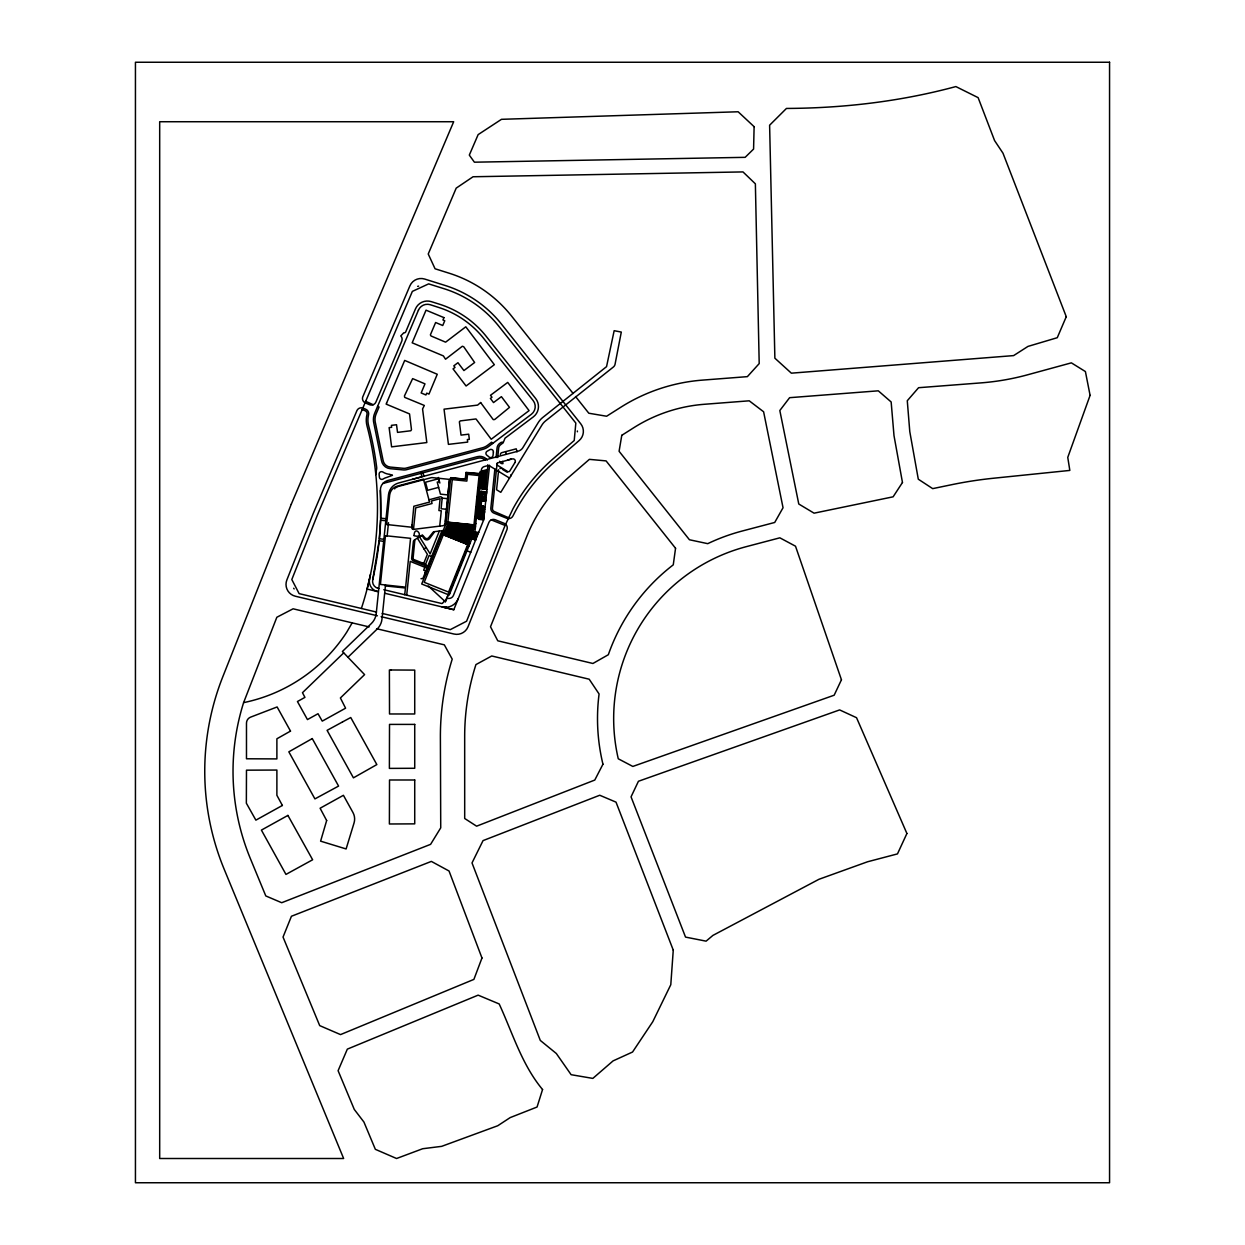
<?xml version="1.0" encoding="UTF-8"?>
<svg xmlns="http://www.w3.org/2000/svg" width="1245" height="1245" viewBox="0 0 1245 1245"><rect width="100%" height="100%" fill="white"/><g stroke="black" fill="none" stroke-linecap="round" stroke-linejoin="round"><path stroke-width="1.5" d="M478.562 515.695L479.372 514.107L477.971 513.345L478.469 512.613L476.041 512.302M480.663 493.86L479.309 492.211L478.811 493.705L481.084 494.514L479.621 491.915C479.014 490.359 483.433 497.3 478.251 493.798M483.309 488.164L484.087 487.495L483.262 484.928C485.472 488.849 480.648 482.967 484.212 482.687C484.974 484.134 483.356 483.838 483.978 483.745C484.585 483.169 482.795 484.865 485.425 482.484L484.476 485.114L482.173 484.585M452.698 535.755C452.246 536.844 452.371 533.934 452.542 536.626M463.358 541.17L463.42 539.723L463 541.03M467.529 542.649L466.579 542.353L467.684 541.777M472.213 535.443C473.427 532.658 468.369 535.054 471.03 536.642L470.657 534.478L469.692 534.65L470.019 536.86L471.03 536.642L469.318 536.035M475.543 539.848L452.013 530.168L478.064 532.876L475.465 539.661M476.415 512.333L478.485 511.617L478.578 513.687L476.415 512.333L478.485 511.617C476.757 519.212 480.492 504.692 477.395 511.104M460.043 539.412C459.452 537.731 460.168 540.423 459.67 538.213M477.644 512.442L479.029 512.613L478.578 513.687M456.292 537.918C456.324 536.548 455.421 538.089 456.806 537.326M466.128 533.794L466.175 532.938L464.821 533.545L464.463 534.93L465.163 535.755L466.112 534.805C465.21 527.818 463.249 538.151 463.264 532.097L463.264 533.685L463.156 531.568L461.864 532.409L463.498 534.37C466.797 530.292 462.517 538.385 462.626 532.782L463.233 531.771L464.401 533.187L463.342 534.525L461.506 533.607L462.393 531.802L463.918 531.973L463.529 533.794L462.44 534.058L462.144 532.782L463.233 531.771M469.069 535.117C472.151 535.599 466.517 534.105 470.174 536.346L470.735 536.05M470.641 534.992C469.754 536.626 470.61 533.436 470.019 536.86L470.377 534.727L469.209 534.696M477.909 515.274C473.178 517.111 481.846 518.278 477.909 515.274L476.244 515.57L477.411 515.072C481.115 514.963 476.01 513.485 478.936 515.57L478.811 517.313L475.792 517.375M477.489 513.08L477.162 511.617L478.469 512.286C479.247 510.123 477.255 512.255 478.718 511.96M479.512 502.949L479.247 499.867L478.204 500.755L479.543 502.373L479.605 499.79L477.753 500.599C481.908 505.781 477.551 495.105 478.843 502.311L479.247 500.21L480.196 500.63M480.103 497.549C477.8 498.109 483.589 496.568 478.64 498.809L477.613 497.284L479.372 495.961C483.854 496.428 477.971 500.116 477.613 497.284M479.807 493.876C480.508 495.93 480.944 492.055 479.73 494.343L481.021 494.498C477.878 494.374 481.815 491.837 480.477 494.654M481.333 473.785C483.449 475.232 480.741 472.353 482.111 474.687M478.734 504.381L479.138 506.077L477.442 508.536L478.313 509.936L479.683 509.687L479.325 508.691L477.878 509.578M470.47 535.148C471.684 535.179 465.739 533.374 469.521 536.548L471.139 534.727L470.019 534.354L469.1 535.739L468.525 535.008M463.42 539.723L464.338 540.626L462.829 540.844M467.357 542.275L467.171 541.233L466.579 542.353M481.582 507.695L482.235 506.341L484.896 506.731M485.83 495.043C482.173 494.561 484.056 494.856 483.091 493.378M470.454 534.727L470.268 535.054M477.784 506.248L478.111 505.844M478.547 496.381L479.2 495.23L481.146 497.253L479.2 498.358L478.298 497.564M478.345 503.774L477.457 504.303L479.325 503.089C483.231 503.571 476.913 507.742 480.399 505.299L480.352 503.447L480.29 504.863L477.255 505.377L479.403 506.077L479.138 503.649L477.271 504.832M484.928 483.931L482.048 483.978L484.383 482.126C487.355 483.418 483.185 487.293 484.741 482.624L483.449 483.185M447.842 534.821C449.896 531.335 448.682 537.342 448.044 533.996M457.117 531.895C459.514 527.833 458.113 534.836 457.366 530.93M465.537 533.856L465.848 532.689L466.299 534.323M470.703 535.443L470.906 535.661M473.131 538.385C475.543 534.323 474.127 541.326 473.38 537.42M475.232 533.529C477.582 534.634 474.469 532.767 474.578 536.097M477.442 515.523C478.78 513.858 477.489 509.563 478.796 511.306M478.702 504.614C476.788 509.89 481.582 507.384 478.189 508.987M478.967 498.14C477.924 497.284 481.644 499.276 480.01 496.879M479.309 494.561L478.656 493.487M480.554 477.862C482.951 473.8 481.535 480.819 480.803 476.913M480.99 474.827L482.188 472.835L482.578 474.563M481.488 481.41C479.481 475.995 485.519 484.352 485.27 479.667L483.153 478.796L482.562 480.928M483.449 487.48C485.317 486.157 478.796 487.277 482.515 484.647M482.391 483.791C479.839 481.768 485.737 481.301 482.935 483.76M448.247 534.774L448.418 533.7M457.6 531.848L458.829 531.304M463.264 534.416L464.774 533.747M463.249 540.797L463.98 540.05L463.794 540.921M468.54 535.926L468.587 534.836L467.793 536.004M473.614 538.338L474.859 537.793M475.434 534.292L475.497 533.14M477.675 510.839L478.92 510.294M477.784 515.197L479.823 494.281M478.018 511.913L479.2 511.399M479.123 508.676L478.298 508.582L479.06 507.929M479.792 502.015L479.045 500.77L479.59 501.688M481.037 477.815L482.266 477.271M481.333 474.516L482.842 473.847L483.931 475.606L485.145 475.139L484.554 472.493L483.558 472.088L482.282 473.474C487.386 479.854 482.033 466.735 483.62 475.606L484.429 475.606L484.103 472.602L483.293 474.469M481.317 480.881C483.433 479.512 480.508 480.539 482.095 481.068M481.659 486.328L483.06 485.706M482.235 483.325C484.149 482.064 481.488 483.013 482.935 483.48M479.947 498.218L478.22 496.879L480.103 498.109M479.387 497.564L479.714 497.393M452.028 535.677L453.055 535.817M464.307 540.346C462.813 540.065 463.856 541.108 463.934 540.268M466.61 533.358L465.537 535.506L466.735 536.066L468.089 534.214L466.626 533.14L465.459 534.152L466.268 536.533L467.466 535.646L466.377 534.852M483.636 475.777L484.492 477.302L483.496 476.057L483.356 477.629C485.348 478.049 483.138 474.594 482.546 476.353L484.819 476.088M477.629 509.283L478.562 509.485L478.547 507.54L477.644 508.193L478.096 510.403M483.838 487.402C481.364 488.227 485.628 484.523 482.764 488.538M471.061 535.085L469.847 534.914M482.266 515.056L480.788 514.792L481.052 513.687M480.632 512.255L480.741 511.181M482.033 500.646L482.142 499.587M480.072 501.937C477.831 500.506 479.916 500.132 479.59 501.906M483.651 480.43L484.305 478.905L484.601 481.41L483.309 479.947L484.57 480.446L483.34 479.87L483.854 478.5L485.208 480.103L483.916 481.348L483.247 479.574L484.243 478.765L485.005 480.835L483.916 481.348M480.617 517.453L482.858 517.624L480.617 517.251M481.582 508.94L483.9 508.878M481.224 516.084L482.951 516.177M482.749 497.066L485.068 497.004M476.695 517.998L479.247 516.364L476.244 516.037L477.022 517.5L477.862 516.94M479.403 506.077L477.271 504.505M482.624 493.814L483.854 494.374C479.372 493.985 486.468 492.802 485.519 493.642M479.683 508.956L479.216 508.24M483.293 512.691L481.161 512.489L481.286 511.104M482.702 499.447C480.928 502.342 487.729 501.066 485.068 499.883M481.146 512.426C482.671 510.777 482.718 510.014 481.659 512.473C484.756 514.916 484.025 508.909 483.542 512.644M484.803 501.019C480.181 501.502 485.83 497.377 484.959 501.05M484.538 511.648L484.289 512.784L484.538 511.851M466.782 534.93C466.175 535.755 464.696 531.724 466.175 535.537L465.163 535.755L464.821 533.545M470.33 535.49L470.657 536.595L471.31 535.552M448.947 534.245L448.791 534.899M476.493 517.422L477.38 517.687M387.117 536.237L388.502 522.698M385.514 584.963L381.982 619.107A16.154 16.154 0 0 1 377.142 629.067L347.977 657.236M404.734 594.705L405.419 587.998L385.405 585.928M412.079 524.705L411.815 527.242L386.619 524.519L389.669 494.934A10.536 10.536 0 0 1 397.388 486.064L423.44 479.123L429.572 502.077L413.838 506.264L411.784 527.615A1.634 1.634 0 0 0 413.745 529.358M406.71 595.172L410.196 561.37L427.159 568.187M414.881 539.661L413.013 558.974M439.718 526.121L441.29 510.792L438.894 510.543L440.108 498.685L431.392 501.004L432.062 503.509L415.721 507.851L413.496 529.39L442.831 525.732A2.832 2.832 0 0 0 445.228 523.569M445.477 521.484L447.64 500.474M453.398 523.445L447.78 522.869L474.967 525.779M454.534 523.569L474.75 525.67M476.462 509.47L476.353 510.606M477.753 497.035L477.784 495.899M446.13 522.246A9.695 9.695 0 0 1 445.492 524.861L421.713 583.998L449.227 595.063L474.501 532.16A10.489 10.489 0 0 0 475.201 529.343L481.379 469.956A3.922 3.922 0 0 1 484.258 466.579L487.137 465.801A3.922 3.922 0 0 1 490.188 466.252L509.501 478.064M498.498 471.326L496.584 489.767L500.786 492.335L541.902 425.09A16.154 16.154 0 0 1 545.621 420.872L613.334 367.042A4.856 4.856 0 0 0 615.077 364.162L621.302 332.073L614.158 330.688L606.548 366.637L542.867 417.402A20.605 20.605 0 0 0 538.105 422.771L522.667 447.998A8.077 8.077 0 0 1 520.472 450.114L520.021 450.394A8.077 8.077 0 0 1 518.138 451.157L398.665 482.967A13.819 13.819 0 0 0 388.471 494.903L376.223 613.552A16.154 16.154 0 0 1 371.368 623.512L342.422 651.477L364.583 674.619L340.399 697.963L345.581 708.187L322.253 721.12L318.02 713.727L307.453 719.579L297.446 701.526L304.932 697.371L302.473 692.687L343.651 652.94M399.365 486.172L431.035 477.738A3.922 3.922 0 0 1 432.451 477.629L449.538 479.387L444.947 523.507L475.497 526.682M446.006 522.869L450.706 477.644L465.334 479.232L465.972 472.415L481.379 473.645M475.357 517.889L475.17 521.857M476.119 510.481L476.539 506.419M477.675 496.988L477.535 495.946M478.734 485.254L478.734 484.087M479.901 473.925L479.73 475.606L480.772 475.714M480.165 471.466L479.932 473.598L483.138 473.971M474.687 525.779L476.648 506.544M480.15 473.956L477.146 503.26M481.348 491.386L478.453 519.321L483.683 519.865M483.356 487.168C485.176 486.032 483.029 486.593 483.714 485.036M483.683 483.091L484.616 474.08M484.118 483.262L483.683 484.087M485.472 489.363L487.791 466.891A8.077 8.077 0 0 0 487.744 464.805M494.872 469.116L490.841 508.1A4.856 4.856 0 0 0 493.86 513.096L506.808 518.309A4.856 4.856 0 0 0 512.956 515.959L514.699 512.535A174.502 174.502 0 0 1 555.114 461.381L579.205 440.497A12.123 12.123 0 0 0 580.746 423.798L501.517 324.167A116.532 116.532 0 0 0 445.243 285.51L424.669 279.051A12.123 12.123 0 0 0 409.885 285.883L362.653 397.171A4.856 4.856 0 0 0 364.878 402.68L369.516 404.703A4.856 4.856 0 0 0 375.881 402.135L401.746 341.192A4.856 4.856 0 0 0 400.765 335.932L403.8 332.757A1.619 1.619 0 0 0 405.73 331.839L415.456 308.916A12.932 12.932 0 0 1 431.361 301.663L439.376 304.185A96.97 96.97 0 0 1 486.204 336.337L535.646 398.509A12.932 12.932 0 0 1 533.342 416.873L505.05 438.178L503.136 442.831L500.583 444.761A4.856 4.856 0 0 0 498.669 448.138L497.704 457.537M496.07 457.584L497.066 447.967A6.458 6.458 0 0 1 499.603 443.469L500.646 442.706A2.428 2.428 0 0 1 502.933 442.364L503.073 442.411M497.113 463.171L492.444 508.271A3.237 3.237 0 0 0 494.452 511.602L508.536 517.702M498.482 471.326L498.638 469.707M449.538 479.387L447.842 494.934L440.434 494.125L437.213 482.048L439.298 482.048L438.287 478.22M479.605 499.79L479.947 501.797L478.889 502.046M484.694 474.174L484.554 472.493M484.678 478.827L484.57 480.446L484.103 479.807M577.384 431.797L577.369 430.972M483.06 487.635L483.48 488.927M483.916 489.005L483.511 487.417M480.586 513.485L480.383 514.59C483.978 516.395 480.944 512.395 483.34 513.998M481.255 507.384L481.379 506.419M481.566 507.695C486.748 503.727 478.811 507.057 481.519 507.555M481.644 513.562L480.835 514.885L481.473 513.594M482.266 507.555L483.309 506.653M484.616 494.701L483.823 493.565M483.931 507.867L482.002 507.742M485.363 494.887L486.204 494.67M481.192 514.823L483.231 514.948M486.188 494.81L486.297 493.892M478.983 497.533L480.181 498.451M448.589 534.65L448.916 534.541M485.208 480.103C482.033 478.827 486.017 480.586 483.185 480.119M463.264 532.097L462.58 533.654L463.498 533L464.043 534.587M478.889 512.302L478.469 512.613M474.236 537.56L474.003 538.571M475.901 532.3L474.345 536.004M475.108 534.276L473.878 535.443C471.575 533.202 477.022 532.673 474.516 535.194L473.551 533.233L474.516 533.062L474.843 534.494C472.913 533.623 476.072 533.482 473.365 534.276M442.442 603.296L447.328 598.191A4.856 4.856 0 0 0 453.445 595.421L483.667 519.896L489.409 467.062A9.695 9.695 0 0 0 489.409 465.179M482.858 486.266C480.368 486.421 483.994 485.099 482.733 488.118L483.791 486.281L483.9 487.122M483.667 480.679L484.305 479.947L483.465 480.134M479.823 508.878L478.718 509.921L477.644 508.193L478.547 507.54M466.377 532.269L467.715 532.704L467.373 533.84M467.871 542.338L467.171 541.233M479.543 483.574L480.866 484.507L481.348 482.173M473.427 536.642L473.038 534.914M361.377 608.463C380.628 549.839 382.76 485.69 367.026 425.992A23.032 23.032 0 0 1 366.979 414.445A3.237 3.237 0 0 0 365.112 410.726L362.217 409.496M378.153 588.371A7.268 7.268 0 0 1 372.737 579.688L379.134 540.797L383.678 541.279M466.268 536.533L465.459 535.692L466.221 534.136C463.296 536.891 465.49 531.599 466.439 534.463L465.786 535.506L465.459 534.152M484.834 499.65L483.029 499.51L483.854 499.603M483.387 511.275L481.644 511.166M480.368 494.872L481.161 493.705L479.652 492.818M370.512 574.21L367.119 589.056L377.391 591.515A10.505 10.505 0 0 1 369.594 578.972M479.247 500.21L478.204 500.755L479.496 501.408M478.485 504.412L479.667 503.587L478.08 504.178M482.624 499.665L484.134 499.587M465.786 533.374L465.163 535.755L465.381 533.607L464.167 533.825M474.112 533.296L473.878 535.443L474.516 533.062M455.546 537.015L455.328 537.824M459.296 538.525L459.078 539.334M480.757 474.578L481.052 473.411M481.037 479.776L480.741 480.944M468.182 534.525L467.84 534.945M481.379 485.223L481.084 486.375M481.986 482.313L481.706 483.371M477.442 509.921L477.193 510.886M478.127 507.68L477.909 508.536M477.8 511.041L476.835 512.675L477.8 513.189M477.504 514.092L477.208 515.259M483.558 474.392L484.118 473.022L485.285 473.536M484.321 479.247L484.305 479.932M477.893 512.426L478.204 510.715M479.154 508.551L478.874 508.1M483.387 487.869L483.387 486.655L483.247 487.558M475.372 534.121L476.477 533.84M458.004 531.428L457.802 530.588M462.689 534.478L463.436 532.502L461.506 533.607M481.846 474.003L481.582 472.976M481.442 477.395L481.239 476.555M481.908 484.787L482.157 485.799L481.115 485.55M470.221 535.21L470.019 534.354M477.94 507.913L478.516 507.369M471.59 534.976L471.388 534.136M477.24 514.418L478.282 514.683L478.033 513.671M471.544 536.097L472.882 535.381M474.034 537.902L474.438 537.342M452.417 535.832L451.53 536.362M477.847 512.769L477.909 512.644M478.391 496.055L479.076 496.335M483.729 488.896L483.698 487.76M376.612 628.709L444.325 644.848L452.215 659.134A258.555 258.555 0 0 0 440.388 736.464L440.73 827.847L430.599 844.343L281.712 902.718L265.792 895.933L250.307 858.443A228.271 228.271 0 0 1 243.6 702.647L276.841 617.255L293.104 608.805L369.096 626.904M479.807 498.062L478.453 498.233L479.372 495.961L478.453 496.335M478.158 506.233L479.247 505.688L478.158 507.011L477.909 506.264M467.404 534.681L467.42 535.599L465.459 535.692L465.895 533.747M483.729 475.87L482.546 476.244C483.076 475.777 484.974 478.905 483.044 475.606M463.498 534.37L462.393 531.802M478.625 512.053L478.002 511.337M478.562 515.368L477.784 514.465M484.772 476.835L484.212 476.275L483.496 477.706L484.554 477.177L483.356 476.135L482.764 478.594L484.025 478.516L482.998 477.302L482.858 478.656M483.714 486.53L482.702 487.775M468.774 546.539L468.151 546.368M421.806 563.783L422.117 563.005L425.946 564.545L423.673 570.179L425.883 571.066L422.864 578.489L421.028 578.707M439.345 531.055L430.163 553.9L419.503 536.86L422.024 535.334L423.751 538.182A3.548 3.548 0 0 0 429.556 538.587L433.447 533.374A3.315 3.315 0 0 0 434.163 531.708L443.547 530.526A1.619 1.619 0 0 1 445.243 532.736M425.059 575.501L442.022 533.311L468.789 544.236L449.336 592.402M444.387 534.992L449.461 522.558M450.55 522.667L445.43 535.412L450.628 522.682M446.473 535.832L451.81 522.791M447.577 534.945L448.247 533.482L449.647 534.136L448.262 533.654M452.884 522.916L447.531 536.253L452.978 522.916M448.994 535.521L449.601 534.027M448.573 536.673L454.145 523.04M449.632 537.093L455.312 523.165M456.401 523.274L450.674 537.513L456.479 523.289M451.733 537.933L457.662 523.398M452.822 537.062L453.351 535.537M452.775 538.354L458.829 523.522M459.919 523.647L453.834 538.789L459.996 523.647M455.141 537.996L455.748 536.502M454.876 539.21L461.164 523.771M455.997 539.661L462.331 523.896M456.495 538.54L457.102 537.031L455.639 536.533M463.42 524.005L456.977 540.05L463.513 524.02M458.02 540.47L464.681 524.129M459.421 537.964L458.814 539.474L459.498 537.996L460.899 538.649M459.078 540.89L465.848 524.254M460.245 540.05L460.852 538.54M460.199 541.342L467.015 524.378M461.241 541.762L468.182 524.503M469.272 524.612L462.222 542.151L469.365 524.627M463.342 542.618L470.532 524.736M464.074 541.575L464.603 540.05M464.401 543.038L471.699 524.861M465.365 543.427L472.789 524.97M465.443 543.458L472.867 524.985M466.315 542.478L466.922 540.984L468.322 541.637M466.393 542.509L466.999 541.015M466.501 543.878L474.049 525.11M467.466 544.267L475.014 525.514M428.249 585.944L445.352 601.74L449.492 591.25M456.915 572.902L456.51 574.567M457.335 571.844L457.755 570.801M459.109 567.689L459.452 566.599M459.841 565.541L460.292 564.499M445.352 601.74L449.756 591.359M449.772 590.908L452.573 585.134M467.949 546.01L453.834 581.991M453.382 583.096L452.573 584.574M468.991 544.267L442.022 533.482M458.207 598.736A13.679 13.679 0 0 1 442.349 606.953L453.803 609.723L488.88 522.418A4.856 4.856 0 0 1 495.183 519.725L504.241 523.367A4.856 4.856 0 0 1 506.995 529.53L468.042 626.764A12.123 12.123 0 0 1 453.989 634.032L381.126 616.68M468.774 544.267L442.037 533.529M483.107 478.236L483.978 477.022L483.558 477.753M376.504 612.073L299.127 593.632L291.812 579.547L317.491 514.823L412.36 291.392L428.653 283.876L444.216 288.762A113.124 113.124 0 0 1 498.856 326.283L575.828 423.082L574.225 440.512L552.982 458.923A177.77 177.77 0 0 0 512.878 509.003L505.034 525.577L466.595 621.208L450.285 629.643L382.184 613.427M462.549 533.28L463.918 532.082L463.249 533.965L462.409 533.405M478.858 508.396L479.496 509.205L478.562 509.485M472.369 536.004L473.224 535.521L472.944 536.766M483.185 478.251L483.791 477.053M483.838 476.773L484.149 476.524M483.527 486.39L483.714 485.239M462.44 534.058L463.529 533.794M470.657 536.595L470.657 534.478M474.143 538.369L473.816 537.077M465.21 535.272L466.439 534.463M463.249 533.965L463.436 532.502M484.461 498.436L482.593 498.218L484.087 498.187M483.293 510.31L481.41 510.108L482.92 510.061M483.48 477.753C483.371 476.01 484.554 479.839 482.764 478.594L483.138 477.286M469.723 535.599L470.672 534.727M484.896 496.988L482.671 497.02M483.729 508.863L481.504 508.909M482.92 516.177L481.037 516.161M485.005 494.856L485.394 493.534L483.48 493.394M483.465 507.96L481.955 507.587M482.842 515.072L483.247 513.749L481.333 513.64M479.278 496.381L479.636 494.747L479.963 497.035M478.422 505.454L479.014 504.396L479.512 507.011L476.959 507.524M485.068 499.712L484.289 499.774M483.636 506.435L483.293 507.695M352.164 622.873L346.779 632.102A161.585 161.585 0 0 1 243.6 702.631M482.484 477.738L483.931 478.671L482.998 477.302M456.292 537.093L455.919 536.719M479.247 500.957L478.702 500.07M484.476 485.114L482.344 483.542L483.651 486.499L482.36 484.321L483.62 486.515L482.687 486.048M479.73 494.343L478.516 493.285L480.165 492.242M478.702 509.003L478.111 508.474L478.313 509.936M481.488 512.458L483.262 512.675L481.55 512.535M483.62 475.606L484.974 474.967M478.843 502.311L479.947 501.797M483.107 512.629L483.48 511.353M478.64 501.004L480.119 501.081L479.823 500.319M478.702 508.629L478.905 508.863M466.035 534.058L464.634 534.587M474.765 533.747L474.516 535.194M482.889 487.34C483.216 487.635 484.149 487.262 482.111 487.168L481.457 486.997M417.651 286.35L418.631 286.132M479.232 500.474L479.73 501.159L478.734 500.817M483.807 484.57L485.534 483.807L484.554 482.64M478.749 505.532L480.01 504.209M477.411 515.072L478.734 515.695M480.305 493.534L479.621 491.915M478.391 504.147L479.481 503.603M482.422 483.916L482.111 486.157M483.153 483.216L484.383 482.126M464.401 533.187L462.984 533.669L463.342 534.525M423.876 548.936L426.008 547.644M482.531 483.34L483.418 482.811M479.372 495.961L478.236 496.428L480.663 496.599L480.959 498.016M482.811 482.624L481.737 482.609M477.411 506.03L478.718 505.875C477.831 508.084 476.928 504.707 478.469 505.859M482.453 474.999L481.13 475.201M481.94 478.22L480.866 478.376M482.438 481.379L481.115 481.566M481.239 484.507L479.807 484.725M480.772 494.934L479.636 495.09M477.815 505.999L479.558 505.361M478.905 515.695L477.582 515.881M449.025 535.117L448.107 535.257M458.518 532.237L457.429 532.409M456.526 538.136L455.608 538.276M464.385 534.899L463.062 535.101M460.276 539.645L459.343 539.77M469.956 536.548L468.276 536.797M464.027 541.155L463.093 541.279M476.197 534.619L475.294 534.759M473.287 537.093L471.964 537.28M474.532 538.727L473.442 538.883M467.778 542.649L466.844 542.789M484.118 473.022L482.811 473.147L484.056 473.816M485.861 500.91L485.955 500.023M484.71 483.356L485.503 482.967M479.636 504.318L480.446 503.929M483.48 473.754L483.636 473.738M373.235 404.734L365.688 401.31M476.959 516.208L477.893 515.788M484.429 499.836C485.441 502.202 481.457 500.241 484.492 500.895M462.424 532.736L464.074 532.876L463.156 531.568M474.189 534.51L475.17 534.152M480.43 514.839L480.601 513.454M477.815 517.593L478.811 517.313M484.103 484.647L482.733 484.632M479.745 498.42L480.71 498.171M478.811 493.705L480.088 493.471M382.791 483.511L477.675 458.253A8.077 8.077 0 0 1 485.068 459.965M412.686 479.232L421.962 476.773L421.059 473.318M511.197 458.938L507.524 460.105M438.427 478.78L425.51 482.22L427.657 490.297L438.629 487.371M482.002 470.983L487.526 469.505M480.025 472.758L486.141 471.139L484.383 488.04L478.5 487.433M428.98 499.805L440.123 496.848A1.619 1.619 0 0 1 442.146 498.576M475.839 516.893L476.726 516.722M477.815 497.704L478.687 497.549M482.827 480.228L480.772 480.119M483.605 482.718L482.469 481.924M480.243 494.063L481.099 493.938M480.477 497.611L478.625 496.957M479.714 502.358L478.516 502.202M478.282 514.683L479.294 514.543M449.305 534.307L447.858 534.229M472.68 536.081L473.676 535.941M477.411 506.419L479.512 507.011M482.282 473.474L484.025 472.4L484.087 473.333M375.757 474.578L375.897 474.563A10.505 10.505 0 0 1 376.363 470.314A7.268 7.268 0 0 0 376.659 467.155A322.626 322.626 0 0 0 368.598 425.588A21.414 21.414 0 0 1 368.551 414.834A4.856 4.856 0 0 0 365.734 409.231L362.637 407.955A4.856 4.856 0 0 0 356.988 410.461L313.382 513.127L286.864 579.952A12.123 12.123 0 0 0 295.314 596.215L377.391 615.777M478.22 505.205L477.691 505.61M442.286 606.969A13.944 13.944 0 0 0 444.916 607.342L446.69 607.295M478.827 505.392L479.885 504.801L478.905 504.676M477.629 515.632L478.936 515.57M479.59 496.506L480.85 496.475M444.916 607.342L445.803 607.342M462.144 532.782L462.813 533.171M482.095 497.502L485.939 497.782M480.912 509.376L484.772 509.656M483.527 511.337L482.033 511.15M480.103 516.691L483.963 516.986M483.076 500.708L482.687 499.51M479.029 483.558L479.263 482.469M480.01 474.065L466.144 472.618L465.443 479.372L450.861 477.862M478.625 486.219L483.262 486.204M478.376 488.631L487.075 489.534M478.127 491.044L486.826 491.946M447.826 498.7L442.193 498.124L441.103 508.738L446.737 509.314M483.963 518.667L479.792 518.231L482.422 492.709L486.702 493.16L485.503 493.02M475.108 519.087L476.306 519.087M474.656 523.414L475.839 523.663M446.286 521.982L474.734 524.939M446.255 522.215L474.703 525.172M386.012 518.729L380.659 518.169L380.379 490.452A9.695 9.695 0 0 1 387.553 480.57L477.271 456.682A9.695 9.695 0 0 1 487.355 460.028M385.794 520.737L380.581 520.192L379.336 538.789L383.896 539.256M478.749 532.455L448.62 529.327L475.637 540.19M482.671 494.405L483.62 494.732M484.803 506.606L484.632 508.053M481.722 506.855L482.406 507.369L481.13 507.135M484.072 513.843L484.072 515.305L483.823 513.92M480.492 513.703L480.928 513.594M481.006 514.092L481.69 514.59L480.43 514.278M483.978 485.877L484.274 486.655M383.787 589.71L442.006 603.576M384.814 593.274L453.803 609.723M482.048 483.947L483.107 484.227M377.593 588.216L378.807 588.527M377.391 591.515L375.461 590.846M461.864 532.409L462.689 532.642M478.267 512.006L479.216 512.629M466.112 534.805L465.786 535.506M491.23 519.881L505.081 525.452M451.888 535.039L453.398 535.63M463.171 539.474L464.634 540.159M452.013 535.163L453.211 535.646M455.763 536.673L456.666 536.875M459.514 538.182L460.712 538.665M463.264 539.692L464.463 540.174M467.015 541.186L468.213 541.668M469.879 543.707L441.384 532.253L424.841 573.416L425.806 573.805M443.734 534.338L468.509 544.298M441.944 534.012L468.478 544.672M441.851 534.229L468.4 544.905M468.431 545.248L468.711 544.112M465.941 550.352L470.781 552.298M432.575 556.857L429.089 555.472L425.027 565.588L413.278 560.872A2.583 2.583 0 0 1 411.659 558.196L413.356 541.777A2.583 2.583 0 0 1 414.601 539.816L422.491 535.117L424.654 537.42A2.459 2.459 0 0 0 428.685 537.7L432.918 532.455A2.101 2.101 0 0 1 434.287 531.677M413.184 559.27L423.689 563.487L427.377 554.321L417.371 538.151M425.121 565.37L428.591 566.755M449.18 592.355L450.161 592.744M377.593 406.368L379.071 407.006L376.177 413.838A14.551 14.551 0 0 0 375.025 418.927L375.025 419.798A14.551 14.551 0 0 0 375.508 423.253L383.055 460.199A8.077 8.077 0 0 0 390.292 467.077L403.38 468.307A8.077 8.077 0 0 0 406.212 468.073L482.5 447.764A14.551 14.551 0 0 0 487.511 445.321L491.619 442.224L492.6 443.516M476.648 516.115L477.52 516.566M479.263 494.312L480.103 494.81M482.687 486.032L483.511 486.53L483.449 485.706M502.715 469.521L507.135 472.228M294.147 588.932L293.68 588.262M480.492 492.911L481.364 493.767M573.136 393.498L511.571 316.074A129.293 129.293 0 0 0 449.118 273.2L435.065 268.78L428.233 253.996L456.199 188.135L473.053 176.759L742.985 171.919L755.373 183.824L759.201 363.587L747.373 376.644L702.304 380.13A177.77 177.77 0 0 0 620.881 407.193L606.611 416.235L588.823 413.231L575.548 396.532M482.92 474.485L483.418 475.403M477.504 508.1L477.94 508.972M483.169 472.4L483.542 473.224M484.819 473.131L485.208 474.065M479.527 492.538L479.776 493.44M484.803 473.878L485.145 475.139M484.865 479.947L485.145 480.975M517.048 451.873L516.224 448.822L501.937 452.62A2.179 2.179 0 0 0 500.334 454.503M505.61 451.655L506.31 454.254M502.591 461.428L502.98 463.591A2.661 2.661 0 0 1 499.665 461.241M483.963 487.947L483.511 486.53M439.858 483.044L438.551 478.111A2.583 2.583 0 0 1 438.505 477.473M423.004 472.804L423.922 476.244M479.745 496.226L479.387 494.732L478.889 496.366M380.379 490.452A324.385 324.385 0 0 1 372.737 579.688M510.792 474.921A1.603 1.603 0 0 1 510.621 476.244M499.914 468.353A1.665 1.665 0 0 1 501.253 468.618M394.572 488.865A10.925 10.925 0 0 1 395.085 488.398M396.206 487.573A10.925 10.925 0 0 1 398.042 486.608M413.994 535.599C425.712 539.505 414.741 523.414 414.009 535.537M754.112 126.679L753.583 149.073L745.148 157.337L474.407 162.192L469.303 155.111L478.142 134.616L501.486 119.318L738.145 111.77L754.112 126.679M478.843 495.09L479.854 495.883L478.843 495.09M392.408 475.325L386.728 477.442A12.932 12.932 0 0 0 383.118 479.029A2.428 2.428 0 0 1 379.398 477.224L379.118 474.252A2.428 2.428 0 0 1 382.822 471.995A15.36 15.36 0 0 0 389.607 474.314L392.408 475.325M483.978 486.11L484.056 487.246L483.978 486.11M673.265 950.137L670.79 984.717L652.785 1021.694L632.553 1052.025L613.069 1060.896L592.838 1078.403L571.128 1074.7L556.328 1053.503L540.299 1040.431L472.011 862.925L483.044 840.608L599.732 795.244L616.01 802.138L673.265 950.137M385.452 535.708L380.425 584.434L405.637 587.158L410.554 538.322L385.452 535.708M452.262 479.59L447.826 522.433A11.361 11.361 0 0 1 447.064 525.483L424.218 582.318L448.589 592.106L472.929 531.537A8.824 8.824 0 0 0 473.52 529.156L479.092 475.543L467.544 474.345L466.844 481.099L452.262 479.59M493.394 452.028L493.036 455.468A2.428 2.428 0 0 1 488.911 456.931A12.932 12.932 0 0 0 486.982 455.328A2.428 2.428 0 0 1 487.262 451.141A19.391 19.391 0 0 0 489.627 449.772A2.428 2.428 0 0 1 493.394 452.028M675.553 548.267L673.265 564.841A193.924 193.924 0 0 0 608.323 654.73L592.916 663.476L497.767 640.801L490.499 626.749L527.024 535.864A153.524 153.524 0 0 1 567.985 477.909L589.383 459.358L606.082 460.899L675.553 548.267M621.784 435.314L619.092 451.281L689.434 539.754L707.736 543.66A193.924 193.924 0 0 1 742.036 531.07L774.717 522.464L783.043 507.742L763.605 411.768L749.225 400.812L704.172 404.298A153.524 153.524 0 0 0 633.845 427.673L621.784 435.314M326.657 820.548L320.603 841.153L346.11 848.95L354.047 822.976A13.493 13.493 0 0 0 352.942 812.487L343.418 795.306L320.105 808.238L326.657 820.548M542.555 1089.531L537.062 1107.023L510.201 1117.59L497.751 1125.745L441.664 1146.349L422.678 1148.73L396.564 1158.504L375.352 1149.322L363.929 1122.041L354.28 1109.435L338.095 1070.7L347.339 1049.13L478.142 995.144L499.183 1003.952C512.644 1033.148 521.811 1064.6 542.555 1089.531M1090.091 395.365L1067.759 457.397L1069.829 470.423L993.51 478.236A412.095 412.095 0 0 0 951.989 484.632L932.692 488.631L918.296 479.2L909.784 431.61L907.278 400.734L918.577 387.709L980.998 382.884A250.494 250.494 0 0 0 1027.623 374.792L1071.369 362.855L1085.407 371.555L1090.091 395.365M481.971 957.996L473.894 979.395L340.539 1034.595L319.7 1025.615L283.035 937.065L291.439 916.258L431.346 861.4L449.04 871.002L481.971 957.996M291.268 504.241L222.839 676.673A256.548 256.548 0 0 0 224.178 869.228L343.636 1158.504L159.687 1158.504L159.687 121.73L453.678 121.73L291.268 504.241M477.395 533L475.139 539.241L477.395 533M443.936 317.615L442.94 319.965L444.761 320.743L442.738 325.505L435.625 322.517L430.381 334.874L431.003 335.963L445.601 342.173L465.801 326.797L494.343 364.692L466.081 385.997L453.04 368.893L455.001 367.415L453.818 365.828L457.942 362.715L463.918 370.559L474.625 362.497L463.731 346.764L462.377 346.234L445.539 359.214L443.376 355.914L412.173 342.811L426.039 310.161L443.936 317.615M418.429 310.176L374.683 413.215A16.154 16.154 0 0 0 373.936 423.658L381.452 460.432A9.695 9.695 0 0 0 390.136 468.68L403.224 469.925A9.695 9.695 0 0 0 406.633 469.645L482.92 449.321A16.154 16.154 0 0 0 488.476 446.613L531.366 414.305A9.695 9.695 0 0 0 533.125 400.517L483.667 338.391A93.733 93.733 0 0 0 439.329 307.655L430.35 304.745A9.695 9.695 0 0 0 418.429 310.176M386.588 403.069L386.137 404.111L409.543 413.916L411.472 429.649L410.834 430.754L397.528 432.388L396.532 424.732L391.412 425.354L391.646 427.331L389.125 427.626L391.599 446.862L426.817 442.551L422.569 408.967L424.327 405.45L404.672 397.357L404.454 395.91L412.64 378.62L424.981 383.865L421.168 392.953L425.93 394.976L426.708 393.155L428.965 394.105L437.26 374.263L404.687 360.427L386.588 403.069M1066.265 316.697L1057.27 337.706L1027.981 346.406L1013.617 355.603L791.353 373.173L774.872 358.186L769.612 125.216L786.451 108.44C843.628 108.19 900.757 101.452 955.864 86.574L978.119 97.639L994.584 140.592L1002.988 153.197L1066.265 316.697M906.905 833.496L897.474 853.899L867.563 861.773L818.945 879.297L712.903 935.415L706.102 941.158L685.528 937.096L631.044 796.847L638.436 781.269L839.644 709.915L856.544 717.711L906.905 833.496M841.449 679.786L834.166 695.208L632.833 766.438L618.267 758.781A177.77 177.77 0 0 1 746.144 546.695L779.852 537.824L795.508 546.197L841.449 679.786M602.953 764.212L594.783 780.055L476.602 826.182L464.696 818.494L464.681 736.309A234.325 234.325 0 0 1 475.932 664.597L491.728 655.975L589.196 679.21L599.078 693.979A193.924 193.924 0 0 0 602.953 764.212M515.01 462.471L509.796 470.999A1.572 1.572 0 0 1 507.633 471.513L497.86 465.537A1.572 1.572 0 0 1 498.28 462.673L512.364 458.923A2.381 2.381 0 0 1 515.01 462.471M902.469 482.5L893.116 496.817L814.074 513.173L798.776 504.007L779.821 410.523L789.61 397.684L878.301 390.821L891.155 401.979L894.003 435.657L902.469 482.5M480.632 402.54L477.629 405.107L444.045 409.169L448.418 444.372L467.684 442.099L467.357 439.563L469.334 439.329L468.696 434.194L461.024 435.112L459.374 421.79L460.276 420.903L476.01 418.942L491.215 439.252L529.063 410.632L507.727 382.417L490.499 395.287L491.977 397.248L490.405 398.447L493.518 402.571L501.408 396.657L509.501 407.364L494.716 419.503L493.253 419.643L480.632 402.54M290.505 731.095L276.888 738.783L276.888 758.905L246.479 758.781L246.479 723.158A6.458 6.458 0 0 1 250.618 717.136L277.121 706.958L290.505 731.095M312.262 738.581L288.84 751.84L314.923 798.901L338.578 786.077L312.262 738.581M342.515 721.944L327.093 730.348L353.424 777.845L376.846 764.586L350.748 717.525L342.515 721.944M282.382 805.453L255.879 820.144L246.354 803.196L246.479 770.173L276.888 770.048L276.888 795.29L282.382 805.453M287.906 815.413L261.403 830.104L285.961 874.41L312.635 859.766L287.906 815.413M1109.56 62.25L135.44 62.25L135.44 1182.75L1109.56 1182.75L1109.56 62.25M391.086 669.981L389.389 669.981L389.514 713.976L414.725 713.976L414.725 670.106L391.086 669.981M414.725 724.403L389.514 724.403L389.389 768.398L414.725 768.274L414.725 724.403M414.725 779.992L389.514 779.992L389.389 823.988L414.725 823.863L414.725 779.992"/></g></svg>
